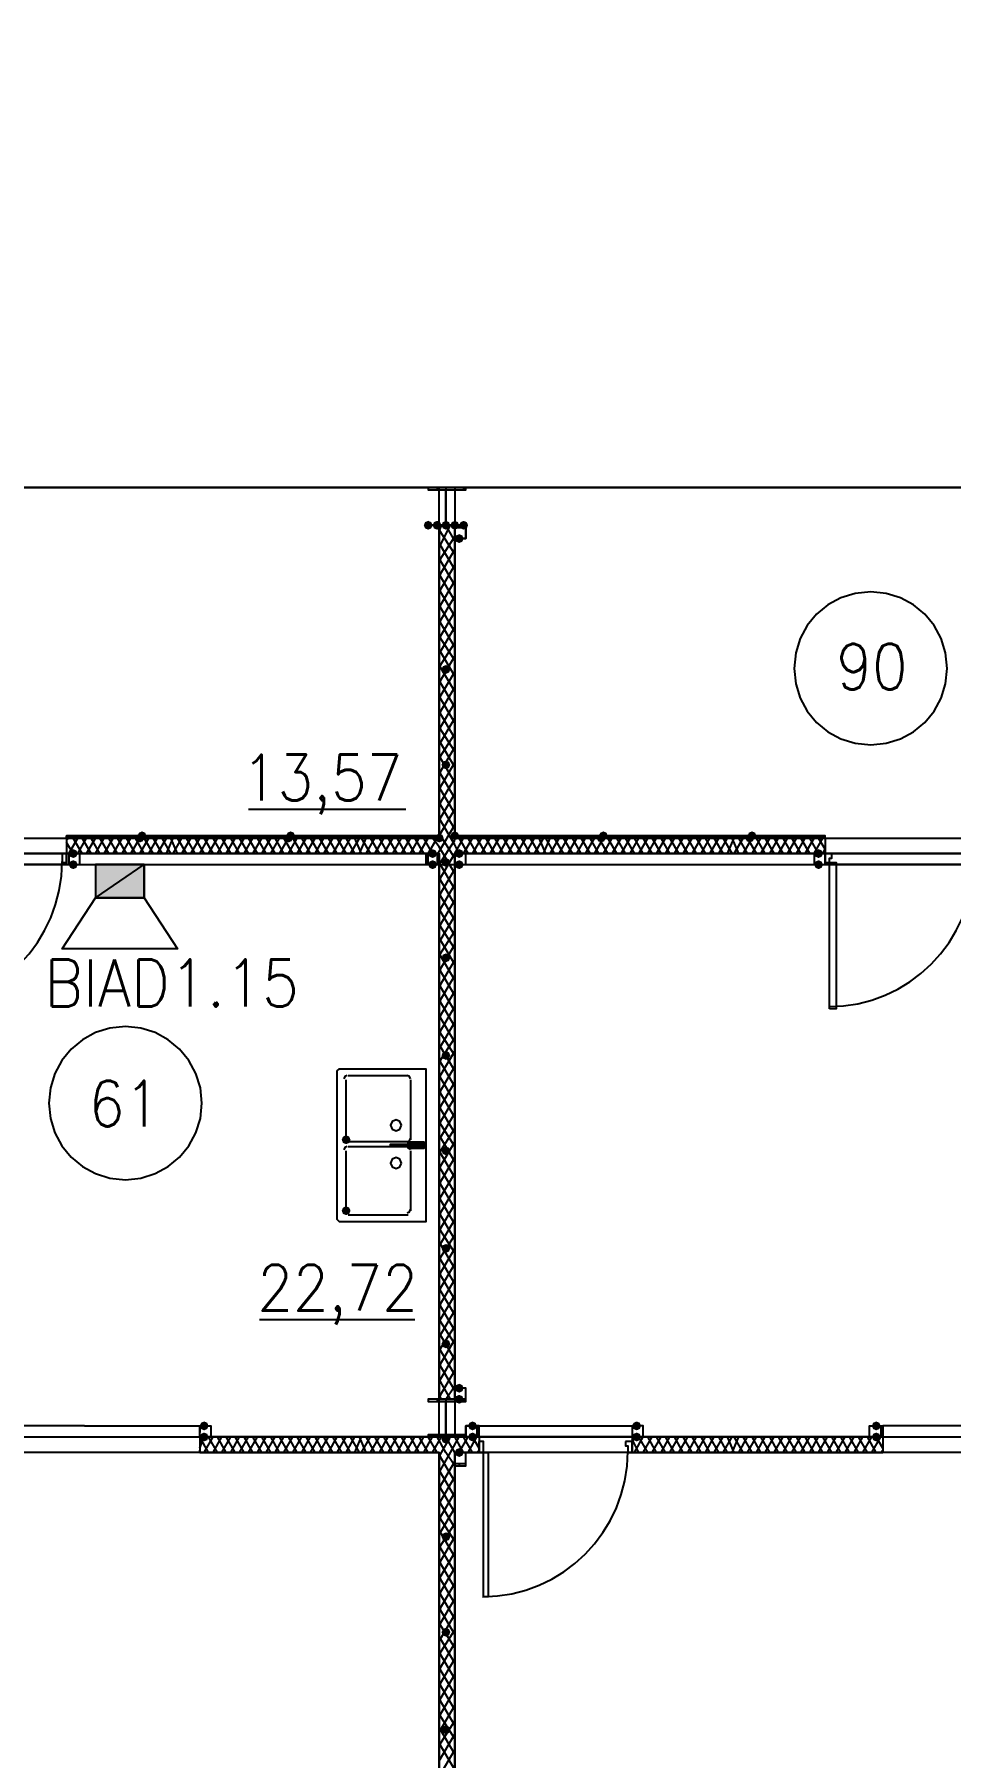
# Model space of a CAD drawing. Header units: millimetres. Extents: x 0 to 420, y 0 to 297.
# Drawn here: x 335 to 352.49, y 132.78 to 165.66 of the extents above; entities that cross this region are included whole.
import ezdxf

# ---------------------------------------------------------------- set-up
doc = ezdxf.new("R2010")
doc.units = ezdxf.units.MM
doc.layers.get('0').update_dxf_attribs({"linetype": 'CONTINUOUS'})
doc.styles.get("Standard").update_dxf_attribs({"font": 'STANDARD'})

msp = doc.modelspace()

# ---------------------------------------------------------------- hatches: boundary and pattern name
at = {"true_color": 0x000007}
for points in [[(342.603667, 156.294667), (342.578796, 156.234871), (342.519, 156.21), (342.459204, 156.234871), (342.434333, 156.294667), (342.459204, 156.354462), (342.519, 156.379333), (342.578796, 156.354463)], [(342.773, 156.294667), (342.748129, 156.234871), (342.688333, 156.21), (342.628537, 156.234871), (342.603667, 156.294667), (342.628537, 156.354462), (342.688333, 156.379333), (342.748129, 156.354463)], [(342.942333, 156.294667), (342.917462, 156.234871), (342.857667, 156.21), (342.797871, 156.234871), (342.773, 156.294667), (342.797871, 156.354462), (342.857667, 156.379333), (342.917462, 156.354463)], [(343.111667, 156.294667), (343.086796, 156.234871), (343.027, 156.21), (342.967204, 156.234871), (342.942333, 156.294667), (342.967204, 156.354462), (343.027, 156.379333), (343.086796, 156.354463)], [(343.281, 156.294667), (343.256129, 156.234871), (343.196333, 156.21), (343.136537, 156.234871), (343.111667, 156.294667), (343.136537, 156.354462), (343.196333, 156.379333), (343.256129, 156.354463)], [(343.196333, 156.040667), (343.171462, 155.980871), (343.111667, 155.956), (343.051871, 155.980871), (343.027, 156.040667), (343.051871, 156.100462), (343.111667, 156.125333), (343.171462, 156.100463)], [(342.942333, 153.543), (342.917462, 153.483204), (342.857667, 153.458333), (342.797871, 153.483204), (342.773, 153.543), (342.797871, 153.602796), (342.857667, 153.627667), (342.917462, 153.602796)], [(342.942333, 151.722667), (342.917462, 151.662871), (342.857667, 151.638), (342.797871, 151.662871), (342.773, 151.722667), (342.797871, 151.782462), (342.857667, 151.807333), (342.917462, 151.782463)], [(335.830333, 150.029333), (335.805462, 149.969538), (335.745667, 149.944667), (335.685871, 149.969538), (335.661, 150.029333), (335.685871, 150.089129), (335.745667, 150.114), (335.805462, 150.089129)], [(342.688333, 150.029333), (342.663462, 149.969538), (342.603667, 149.944667), (342.543871, 149.969538), (342.519, 150.029333), (342.543871, 150.089129), (342.603667, 150.114), (342.663462, 150.089129)], [(342.942333, 149.86), (342.917462, 149.800204), (342.857667, 149.775333), (342.797871, 149.800204), (342.773, 149.86), (342.797871, 149.919796), (342.857667, 149.944667), (342.917462, 149.919796)], [(343.196333, 150.029333), (343.171462, 149.969538), (343.111667, 149.944667), (343.051871, 149.969538), (343.027, 150.029333), (343.051871, 150.089129), (343.111667, 150.114), (343.171462, 150.089129)], [(350.054333, 150.029333), (350.029462, 149.969538), (349.969667, 149.944667), (349.909871, 149.969538), (349.885, 150.029333), (349.909871, 150.089129), (349.969667, 150.114), (350.029462, 150.089129)], [(335.830333, 149.817667), (335.805462, 149.757871), (335.745667, 149.733), (335.685871, 149.757871), (335.661, 149.817667), (335.685871, 149.877462), (335.745667, 149.902333), (335.805462, 149.877463)], [(342.688333, 149.817667), (342.663462, 149.757871), (342.603667, 149.733), (342.543871, 149.757871), (342.519, 149.817667), (342.543871, 149.877462), (342.603667, 149.902333), (342.663462, 149.877463)], [(343.196333, 149.817667), (343.171462, 149.757871), (343.111667, 149.733), (343.051871, 149.757871), (343.027, 149.817667), (343.051871, 149.877462), (343.111667, 149.902333), (343.171462, 149.877463)], [(350.054333, 149.817667), (350.029462, 149.757871), (349.969667, 149.733), (349.909871, 149.757871), (349.885, 149.817667), (349.909871, 149.877462), (349.969667, 149.902333), (350.029462, 149.877463)], [(342.942333, 148.039667), (342.917462, 147.979871), (342.857667, 147.955), (342.797871, 147.979871), (342.773, 148.039667), (342.797871, 148.099462), (342.857667, 148.124333), (342.917462, 148.099463)], [(342.942333, 146.177), (342.917462, 146.117204), (342.857667, 146.092333), (342.797871, 146.117204), (342.773, 146.177), (342.797871, 146.236796), (342.857667, 146.261667), (342.917462, 146.236796)], [(341.037333, 144.568333), (341.012462, 144.508537), (340.952667, 144.483667), (340.892871, 144.508537), (340.868, 144.568333), (340.892871, 144.628129), (340.952667, 144.653), (341.012462, 144.628129)], [(342.942333, 144.356667), (342.917462, 144.296871), (342.857667, 144.272), (342.797871, 144.296871), (342.773, 144.356667), (342.797871, 144.416462), (342.857667, 144.441333), (342.917462, 144.416463)], [(341.037333, 143.213667), (341.012462, 143.153871), (340.952667, 143.129), (340.892871, 143.153871), (340.868, 143.213667), (340.892871, 143.273462), (340.952667, 143.298333), (341.012462, 143.273463)], [(342.942333, 142.494), (342.917462, 142.434204), (342.857667, 142.409333), (342.797871, 142.434204), (342.773, 142.494), (342.797871, 142.553796), (342.857667, 142.578667), (342.917462, 142.553796)], [(342.942333, 140.673667), (342.917462, 140.613871), (342.857667, 140.589), (342.797871, 140.613871), (342.773, 140.673667), (342.797871, 140.733462), (342.857667, 140.758333), (342.917462, 140.733463)], [(343.196333, 139.827), (343.171462, 139.767204), (343.111667, 139.742333), (343.051871, 139.767204), (343.027, 139.827), (343.051871, 139.886796), (343.111667, 139.911667), (343.171462, 139.886796)], [(343.196333, 139.615333), (343.171462, 139.555537), (343.111667, 139.530667), (343.051871, 139.555537), (343.027, 139.615333), (343.051871, 139.675129), (343.111667, 139.7), (343.171462, 139.675129)], [(338.328, 139.107333), (338.303129, 139.047537), (338.243333, 139.022667), (338.183538, 139.047537), (338.158667, 139.107333), (338.183537, 139.167129), (338.243333, 139.192), (338.303129, 139.167129)], [(343.450333, 139.107333), (343.425462, 139.047537), (343.365667, 139.022667), (343.305871, 139.047537), (343.281, 139.107333), (343.305871, 139.167129), (343.365667, 139.192), (343.425462, 139.167129)], [(346.583, 139.107333), (346.558129, 139.047537), (346.498333, 139.022667), (346.438538, 139.047537), (346.413667, 139.107333), (346.438537, 139.167129), (346.498333, 139.192), (346.558129, 139.167129)], [(351.155, 139.107333), (351.130129, 139.047537), (351.070333, 139.022667), (351.010538, 139.047537), (350.985667, 139.107333), (351.010537, 139.167129), (351.070333, 139.192), (351.130129, 139.167129)], [(338.328, 138.895667), (338.303129, 138.835871), (338.243333, 138.811), (338.183538, 138.835871), (338.158667, 138.895667), (338.183537, 138.955462), (338.243333, 138.980333), (338.303129, 138.955463)], [(342.942333, 138.853333), (342.917462, 138.793537), (342.857667, 138.768667), (342.797871, 138.793537), (342.773, 138.853333), (342.797871, 138.913129), (342.857667, 138.938), (342.917462, 138.913129)], [(343.450333, 138.895667), (343.425462, 138.835871), (343.365667, 138.811), (343.305871, 138.835871), (343.281, 138.895667), (343.305871, 138.955462), (343.365667, 138.980333), (343.425462, 138.955463)], [(346.583, 138.895667), (346.558129, 138.835871), (346.498333, 138.811), (346.438538, 138.835871), (346.413667, 138.895667), (346.438537, 138.955462), (346.498333, 138.980333), (346.558129, 138.955463)], [(351.155, 138.895667), (351.130129, 138.835871), (351.070333, 138.811), (351.010538, 138.835871), (350.985667, 138.895667), (351.010537, 138.955462), (351.070333, 138.980333), (351.130129, 138.955463)], [(343.196333, 138.599333), (343.171462, 138.539537), (343.111667, 138.514667), (343.051871, 138.539537), (343.027, 138.599333), (343.051871, 138.659129), (343.111667, 138.684), (343.171462, 138.659129)], [(342.942333, 136.990667), (342.917462, 136.930871), (342.857667, 136.906), (342.797871, 136.930871), (342.773, 136.990667), (342.797871, 137.050462), (342.857667, 137.075333), (342.917462, 137.050463)], [(342.942333, 135.170333), (342.917462, 135.110537), (342.857667, 135.085667), (342.797871, 135.110537), (342.773, 135.170333), (342.797871, 135.230129), (342.857667, 135.255), (342.917462, 135.230129)], [(342.942333, 133.307667), (342.917462, 133.247871), (342.857667, 133.223), (342.797871, 133.247871), (342.773, 133.307667), (342.797871, 133.367462), (342.857667, 133.392333), (342.917462, 133.367463)]]:
    msp.add_hatch(color=0, dxfattribs=at).paths.add_polyline_path(points, flags=0)
h = msp.add_hatch(color=0, dxfattribs=at)
h.paths.add_polyline_path([(342.730667, 150.368), (335.618667, 150.368), (342.730667, 150.325667)], flags=0)
h.paths.add_polyline_path([(335.618667, 150.368), (342.730667, 150.325667), (335.618667, 150.325667)], flags=0)
at = {"true_color": 0x0000fe}
for points in [[(337.100333, 150.325667), (337.075462, 150.265871), (337.015667, 150.241), (336.955871, 150.265871), (336.931, 150.325667), (336.955871, 150.385462), (337.015667, 150.410333), (337.075462, 150.385463)], [(337.142667, 150.368), (337.117796, 150.308204), (337.058, 150.283333), (336.998204, 150.308204), (336.973333, 150.368), (336.998204, 150.427796), (337.058, 150.452667), (337.117796, 150.427796)], [(339.936667, 150.325667), (339.911796, 150.265871), (339.852, 150.241), (339.792204, 150.265871), (339.767333, 150.325667), (339.792204, 150.385462), (339.852, 150.410333), (339.911796, 150.385463)], [(339.979, 150.368), (339.954129, 150.308204), (339.894333, 150.283333), (339.834538, 150.308204), (339.809667, 150.368), (339.834537, 150.427796), (339.894333, 150.452667), (339.954129, 150.427796)], [(342.815333, 150.325667), (342.790462, 150.265871), (342.730667, 150.241), (342.670871, 150.265871), (342.646, 150.325667), (342.670871, 150.385462), (342.730667, 150.410333), (342.790462, 150.385463)], [(342.815333, 150.325667), (342.790462, 150.265871), (342.730667, 150.241), (342.670871, 150.265871), (342.646, 150.325667), (342.670871, 150.385462), (342.730667, 150.410333), (342.790462, 150.385463)], [(343.111667, 150.368), (343.086796, 150.308204), (343.027, 150.283333), (342.967204, 150.308204), (342.942333, 150.368), (342.967204, 150.427796), (343.027, 150.452667), (343.086796, 150.427796)], [(343.111667, 150.368), (343.086796, 150.308204), (343.027, 150.283333), (342.967204, 150.308204), (342.942333, 150.368), (342.967204, 150.427796), (343.027, 150.452667), (343.086796, 150.427796)], [(345.905667, 150.325667), (345.880796, 150.265871), (345.821, 150.241), (345.761204, 150.265871), (345.736333, 150.325667), (345.761204, 150.385462), (345.821, 150.410333), (345.880796, 150.385463)], [(345.948, 150.368), (345.923129, 150.308204), (345.863333, 150.283333), (345.803537, 150.308204), (345.778667, 150.368), (345.803537, 150.427796), (345.863333, 150.452667), (345.923129, 150.427796)], [(348.742, 150.325667), (348.717129, 150.265871), (348.657333, 150.241), (348.597538, 150.265871), (348.572667, 150.325667), (348.597537, 150.385462), (348.657333, 150.410333), (348.717129, 150.385463)], [(348.784333, 150.368), (348.759462, 150.308204), (348.699667, 150.283333), (348.639871, 150.308204), (348.615, 150.368), (348.639871, 150.427796), (348.699667, 150.452667), (348.759462, 150.427796)]]:
    msp.add_hatch(color=0, dxfattribs=at).paths.add_polyline_path(points, flags=0)
at = {"true_color": 0x000007}
h = msp.add_hatch(color=0, dxfattribs=at)
h.paths.add_polyline_path([(350.096667, 150.368), (343.027, 150.368), (350.096667, 150.325667)], flags=0)
h.paths.add_polyline_path([(343.027, 150.368), (350.096667, 150.325667), (343.027, 150.325667)], flags=0)
at = {"true_color": 0x000052}
h = msp.add_hatch(color=0, dxfattribs=at)
h.paths.add_polyline_path([(337.100334, 149.182666), (336.169, 149.182666), (337.100334, 149.817666)], flags=0)
h.paths.add_polyline_path([(336.169, 149.182666), (337.100334, 149.817666), (336.169, 149.817666)], flags=0)

# ---------------------------------------------------------------- linework, layer by layer
at = {"color": 0, "true_color": 0x000005}
msp.add_lwpolyline([(227.711001, 149.817666), (250.909667, 149.817666), (250.909667, 138.175999), (252.899334, 138.175999), (252.899334, 138.133666), (252.899334, 138.175999), (256.159001, 138.175999), (256.159001, 149.817666), (373.168334, 149.817666), (373.168334, 175.048333), (260.773334, 175.048333), (255.100667, 175.048333), (255.100667, 153.966333), (254.889001, 153.966333), (254.592667, 153.966333), (254.592667, 186.393666), (253.830667, 186.393666), (238.633001, 186.393666), (238.633001, 175.048333), (226.737334, 175.048333), (122.343335, 175.048333)], dxfattribs=at)
at = {"color": 0, "true_color": 0x000008}
msp.add_lwpolyline([(255.524, 157.014333), (376.978333, 157.014333), (376.978333, 167.851667), (255.524, 167.851667)], close=True, dxfattribs=at)
at = {"color": 0, "true_color": 0x0000ab}
for points in [[(325.628, 157.014333), (325.628, 150.325667), (342.730667, 150.325667), (342.730667, 157.014333)], [(360.129667, 150.325667), (360.129667, 157.014333), (343.027, 157.014333), (343.027, 150.325667)]]:
    msp.add_lwpolyline(points, close=True, dxfattribs=at)
at = {"color": 0, "true_color": 0x000007}
for points in [[(342.519, 157.014333), (342.519, 156.972)], [(342.688333, 157.014333), (342.688333, 156.972)], [(342.857667, 157.014333), (342.857667, 156.294667)], [(343.027, 157.014333), (343.027, 156.972)], [(343.196333, 157.014333), (343.196333, 156.972)], [(342.730667, 156.167667), (342.773, 156.294667)], [(342.730667, 155.871333), (342.942333, 156.294667)], [(342.730667, 156.294667), (342.730667, 150.325667)], [(343.027, 150.325667), (343.027, 156.294667), (342.730667, 156.294667)], [(343.027, 155.744333), (342.730667, 156.21)], [(343.027, 155.998333), (342.857667, 156.294667)], [(343.111667, 156.294667), (343.111667, 156.252333)], [(342.730667, 155.617333), (343.027, 156.083)], [(343.027, 155.448), (342.730667, 155.956)], [(342.730667, 155.321), (343.027, 155.829)], [(343.027, 155.151667), (342.730667, 155.659667)], [(342.730667, 155.024667), (343.027, 155.532667)], [(343.027, 154.855333), (342.730667, 155.363333)], [(342.730667, 154.728333), (343.027, 155.236333)], [(343.027, 154.559), (342.730667, 155.067)], [(342.730667, 154.432), (343.027, 154.94)], [(352.425, 153.564167), (352.395328, 153.85851), (352.310228, 154.132662), (352.175572, 154.380749), (351.997232, 154.596899), (351.781083, 154.775238), (351.532996, 154.909894), (351.258844, 154.994995), (350.9645, 155.024667), (350.670156, 154.994995), (350.396004, 154.909894), (350.147917, 154.775238), (349.931768, 154.596899), (349.753428, 154.380749), (349.618772, 154.132662), (349.533672, 153.85851), (349.504, 153.564167)], [(343.027, 154.262667), (342.730667, 154.770667)], [(342.730667, 154.135667), (343.027, 154.643667)], [(343.027, 153.966333), (342.730667, 154.474333)], [(342.730667, 153.839333), (343.027, 154.347333)], [(343.027, 153.712333), (342.730667, 154.178)], [(342.730667, 153.585333), (343.027, 154.051)], [(343.027, 153.416), (342.730667, 153.924)], [(342.730667, 153.289), (343.027, 153.797)], [(343.027, 153.119667), (342.730667, 153.627667)], [(349.504, 153.564167), (349.533672, 153.269823), (349.618772, 152.995671), (349.753428, 152.747584), (349.931768, 152.531434), (350.147917, 152.353095), (350.396004, 152.218439), (350.670156, 152.133339), (350.9645, 152.103667), (351.258844, 152.133339), (351.532996, 152.218439), (351.781083, 152.353095), (351.997232, 152.531434), (352.175572, 152.747584), (352.310228, 152.995671), (352.395328, 153.269823), (352.425, 153.564167)], [(342.730667, 152.992667), (343.027, 153.500667)], [(343.027, 152.823333), (342.730667, 153.331333)], [(342.730667, 152.696333), (343.027, 153.204333)], [(343.027, 152.527), (342.730667, 153.035)], [(342.730667, 152.4), (343.027, 152.908)], [(343.027, 152.230667), (342.730667, 152.738667)], [(342.730667, 152.103667), (343.027, 152.611667)], [(343.027, 151.976667), (342.730667, 152.442333)], [(342.730667, 151.849667), (343.027, 152.315333)], [(343.027, 151.680333), (342.730667, 152.188333)], [(342.730667, 151.553333), (343.027, 152.061333)], [(343.027, 151.384), (342.730667, 151.892)], [(342.730667, 151.257), (343.027, 151.765)], [(343.027, 151.087667), (342.730667, 151.595667)], [(342.730667, 150.960667), (343.027, 151.468667)], [(343.027, 150.791333), (342.730667, 151.299333)], [(342.730667, 150.664333), (343.027, 151.172333)], [(343.027, 150.495), (342.730667, 151.003)], [(339.09, 150.876), (342.095667, 150.876)], [(342.730667, 150.368), (343.027, 150.876)], [(343.027, 150.198667), (342.730667, 150.706667)], [(342.730667, 150.325667), (335.618667, 150.325667), (342.730667, 150.368), (335.618667, 150.368)], [(335.618667, 150.283333), (335.661, 150.325667)], [(335.618667, 150.325667), (335.618667, 150.029333)], [(335.618667, 150.325667), (335.618667, 150.029333)], [(342.730667, 150.325667), (335.618667, 150.325667)], [(335.661, 150.029333), (335.830333, 150.325667)], [(335.915, 150.029333), (335.745667, 150.325667)], [(335.830333, 150.029333), (335.999667, 150.325667)], [(336.084333, 150.029333), (335.915, 150.325667)], [(335.999667, 150.029333), (336.169, 150.325667)], [(336.253667, 150.029333), (336.084333, 150.325667)], [(336.169, 150.029333), (336.338333, 150.325667)], [(336.423, 150.029333), (336.253667, 150.325667)], [(336.338333, 150.029333), (336.507667, 150.325667)], [(336.592333, 150.029333), (336.423, 150.325667)], [(336.507667, 150.029333), (336.677, 150.325667)], [(336.761667, 150.029333), (336.592333, 150.325667)], [(336.677, 150.029333), (336.846333, 150.325667)], [(336.931, 150.029333), (336.761667, 150.325667)], [(336.846333, 150.029333), (337.015667, 150.325667)], [(337.100333, 150.029333), (336.931, 150.325667)], [(337.015667, 150.029333), (337.185, 150.325667)], [(337.269667, 150.029333), (337.100333, 150.325667)], [(337.185, 150.029333), (337.354333, 150.325667)], [(337.439, 150.029333), (337.269667, 150.325667)], [(337.354333, 150.029333), (337.523667, 150.325667)], [(337.608333, 150.029333), (337.439, 150.325667)], [(337.523667, 150.029333), (337.650667, 150.325667)], [(337.735333, 150.029333), (337.608333, 150.325667)], [(337.650667, 150.029333), (337.82, 150.325667)], [(337.904667, 150.029333), (337.735333, 150.325667)], [(337.82, 150.029333), (337.989333, 150.325667)], [(338.074, 150.029333), (337.904667, 150.325667)], [(337.989333, 150.029333), (338.158667, 150.325667)], [(338.243333, 150.029333), (338.074, 150.325667)], [(338.158667, 150.029333), (338.328, 150.325667)], [(338.412667, 150.029333), (338.243333, 150.325667)], [(338.328, 150.029333), (338.497333, 150.325667)], [(338.582, 150.029333), (338.412667, 150.325667)], [(338.497333, 150.029333), (338.666667, 150.325667)], [(338.751333, 150.029333), (338.582, 150.325667)], [(338.666667, 150.029333), (338.836, 150.325667)], [(338.920667, 150.029333), (338.751333, 150.325667)], [(338.836, 150.029333), (339.005333, 150.325667)], [(339.09, 150.029333), (338.920667, 150.325667)], [(339.005333, 150.029333), (339.174667, 150.325667)], [(339.259333, 150.029333), (339.09, 150.325667)], [(339.174667, 150.029333), (339.344, 150.325667)], [(339.428667, 150.029333), (339.259333, 150.325667)], [(339.344, 150.029333), (339.513333, 150.325667)], [(339.598, 150.029333), (339.428667, 150.325667)], [(339.513333, 150.029333), (339.682667, 150.325667)], [(339.767333, 150.029333), (339.598, 150.325667)], [(339.682667, 150.029333), (339.852, 150.325667)], [(339.936667, 150.029333), (339.767333, 150.325667)], [(339.852, 150.029333), (340.021333, 150.325667)], [(340.106, 150.029333), (339.936667, 150.325667)], [(340.021333, 150.029333), (340.190667, 150.325667)], [(340.275333, 150.029333), (340.106, 150.325667)], [(340.190667, 150.029333), (340.36, 150.325667)], [(340.444667, 150.029333), (340.275333, 150.325667)], [(340.36, 150.029333), (340.529333, 150.325667)], [(340.614, 150.029333), (340.444667, 150.325667)], [(340.529333, 150.029333), (340.698667, 150.325667)], [(340.783333, 150.029333), (340.614, 150.325667)], [(340.698667, 150.029333), (340.868, 150.325667)], [(340.952667, 150.029333), (340.783333, 150.325667)], [(340.868, 150.029333), (341.037333, 150.325667)], [(341.122, 150.029333), (340.952667, 150.325667)], [(341.037333, 150.029333), (341.206667, 150.325667)], [(341.249, 150.029333), (341.122, 150.325667)], [(341.206667, 150.029333), (341.333667, 150.325667)], [(341.418333, 150.029333), (341.249, 150.325667)], [(341.333667, 150.029333), (341.503, 150.325667)], [(341.587667, 150.029333), (341.418333, 150.325667)], [(341.503, 150.029333), (341.672333, 150.325667)], [(341.757, 150.029333), (341.587667, 150.325667)], [(341.672333, 150.029333), (341.841667, 150.325667)], [(341.926333, 150.029333), (341.757, 150.325667)], [(341.841667, 150.029333), (342.011, 150.325667)], [(342.095667, 150.029333), (341.926333, 150.325667)], [(342.011, 150.029333), (342.180333, 150.325667)], [(342.265, 150.029333), (342.095667, 150.325667)], [(342.180333, 150.029333), (342.349667, 150.325667)], [(342.434333, 150.029333), (342.265, 150.325667)], [(342.349667, 150.029333), (342.519, 150.325667)], [(342.603667, 150.029333), (342.434333, 150.325667)], [(342.519, 150.029333), (342.688333, 150.325667)], [(342.730667, 150.156333), (342.603667, 150.325667)], [(342.730667, 150.071667), (343.027, 150.579667)], [(343.027, 149.944667), (342.730667, 150.410333)], [(342.730667, 149.817667), (343.027, 150.283333)], [(350.096667, 150.368), (343.027, 150.368), (350.096667, 150.368), (343.027, 150.325667)], [(343.027, 150.283333), (343.027, 150.325667)], [(343.027, 150.029333), (343.196333, 150.325667)], [(350.096667, 150.325667), (343.027, 150.325667)], [(343.281, 150.029333), (343.111667, 150.325667)], [(343.196333, 150.029333), (343.365667, 150.325667)], [(343.450333, 150.029333), (343.281, 150.325667)], [(343.365667, 150.029333), (343.535, 150.325667)], [(343.619667, 150.029333), (343.450333, 150.325667)], [(343.535, 150.029333), (343.704333, 150.325667)], [(343.789, 150.029333), (343.619667, 150.325667)], [(343.704333, 150.029333), (343.873667, 150.325667)], [(343.958333, 150.029333), (343.789, 150.325667)], [(343.873667, 150.029333), (344.043, 150.325667)], [(344.127667, 150.029333), (343.958333, 150.325667)], [(344.043, 150.029333), (344.212333, 150.325667)], [(344.297, 150.029333), (344.127667, 150.325667)], [(344.212333, 150.029333), (344.381667, 150.325667)], [(344.466333, 150.029333), (344.297, 150.325667)], [(344.381667, 150.029333), (344.551, 150.325667)], [(344.635667, 150.029333), (344.466333, 150.325667)], [(344.551, 150.029333), (344.720333, 150.325667)], [(344.762667, 150.029333), (344.635667, 150.325667)], [(344.720333, 150.029333), (344.847333, 150.325667)], [(344.932, 150.029333), (344.762667, 150.325667)], [(344.847333, 150.029333), (345.016667, 150.325667)], [(345.101333, 150.029333), (344.932, 150.325667)], [(345.016667, 150.029333), (345.186, 150.325667)], [(345.270667, 150.029333), (345.101333, 150.325667)], [(345.186, 150.029333), (345.355333, 150.325667)], [(345.44, 150.029333), (345.270667, 150.325667)], [(345.355333, 150.029333), (345.524667, 150.325667)], [(345.609333, 150.029333), (345.44, 150.325667)], [(345.524667, 150.029333), (345.694, 150.325667)], [(345.778667, 150.029333), (345.609333, 150.325667)], [(345.694, 150.029333), (345.863333, 150.325667)], [(345.948, 150.029333), (345.778667, 150.325667)], [(345.863333, 150.029333), (346.032667, 150.325667)], [(346.117333, 150.029333), (345.948, 150.325667)], [(346.032667, 150.029333), (346.202, 150.325667)], [(346.286667, 150.029333), (346.117333, 150.325667)], [(346.202, 150.029333), (346.371333, 150.325667)], [(346.456, 150.029333), (346.286667, 150.325667)], [(346.371333, 150.029333), (346.540667, 150.325667)], [(346.625333, 150.029333), (346.456, 150.325667)], [(346.540667, 150.029333), (346.71, 150.325667)], [(346.794667, 150.029333), (346.625333, 150.325667)], [(346.71, 150.029333), (346.879333, 150.325667)], [(346.964, 150.029333), (346.794667, 150.325667)], [(346.879333, 150.029333), (347.048667, 150.325667)], [(347.133333, 150.029333), (346.964, 150.325667)], [(347.048667, 150.029333), (347.218, 150.325667)], [(347.302667, 150.029333), (347.133333, 150.325667)], [(347.218, 150.029333), (347.387333, 150.325667)], [(347.472, 150.029333), (347.302667, 150.325667)], [(347.387333, 150.029333), (347.556667, 150.325667)], [(347.641333, 150.029333), (347.472, 150.325667)], [(347.556667, 150.029333), (347.726, 150.325667)], [(347.810667, 150.029333), (347.641333, 150.325667)], [(347.726, 150.029333), (347.895333, 150.325667)], [(347.98, 150.029333), (347.810667, 150.325667)], [(347.895333, 150.029333), (348.064667, 150.325667)], [(348.149333, 150.029333), (347.98, 150.325667)], [(348.064667, 150.029333), (348.234, 150.325667)], [(348.318667, 150.029333), (348.149333, 150.325667)], [(348.234, 150.029333), (348.361, 150.325667)], [(348.445667, 150.029333), (348.318667, 150.325667)], [(348.361, 150.029333), (348.530333, 150.325667)], [(348.615, 150.029333), (348.445667, 150.325667)], [(348.530333, 150.029333), (348.699667, 150.325667)], [(348.784333, 150.029333), (348.615, 150.325667)], [(348.699667, 150.029333), (348.869, 150.325667)], [(348.953667, 150.029333), (348.784333, 150.325667)], [(348.869, 150.029333), (349.038333, 150.325667)], [(349.123, 150.029333), (348.953667, 150.325667)], [(349.038333, 150.029333), (349.207667, 150.325667)], [(349.292333, 150.029333), (349.123, 150.325667)], [(349.207667, 150.029333), (349.377, 150.325667)], [(349.461667, 150.029333), (349.292333, 150.325667)], [(349.377, 150.029333), (349.546333, 150.325667)], [(349.631, 150.029333), (349.461667, 150.325667)], [(349.546333, 150.029333), (349.715667, 150.325667)], [(349.800333, 150.029333), (349.631, 150.325667)], [(349.715667, 150.029333), (349.885, 150.325667)], [(349.969667, 150.029333), (349.800333, 150.325667)], [(349.885, 150.029333), (350.054333, 150.325667)], [(350.096667, 150.114), (349.969667, 150.325667)], [(350.096667, 150.325667), (350.096667, 150.029333)], [(350.096667, 150.325667), (350.096667, 150.029333)], [(334.179333, 150.029333), (335.618667, 150.029333), (335.618667, 149.944667)], [(335.618667, 149.944667), (335.618667, 149.817667), (334.179333, 149.817667)], [(335.745667, 150.029333), (335.618667, 150.241)], [(335.618667, 150.029333), (342.730667, 150.029333)], [(342.688333, 150.029333), (342.730667, 150.071667)], [(343.027, 149.648333), (342.730667, 150.156333)], [(342.730667, 149.521333), (343.027, 150.029333)], [(342.730667, 150.029333), (342.730667, 139.615333), (343.027, 139.615333), (343.027, 150.029333)], [(343.111667, 150.029333), (343.027, 150.198667)], [(343.027, 150.029333), (350.096667, 150.029333)], [(350.054333, 150.029333), (350.096667, 150.114)], [(350.096667, 149.944667), (350.096667, 150.029333), (351.578333, 150.029333)], [(351.578333, 149.817667), (350.096667, 149.817667), (350.096667, 149.944667)], [(351.578333, 150.029333), (353.017667, 150.029333), (353.017667, 149.944667)], [(353.017667, 149.944667), (353.017667, 149.817667), (351.578333, 149.817667)], [(332.761167, 147.108333), (333.044675, 147.122649), (333.319994, 147.164667), (333.585728, 147.232993), (333.840485, 147.326234), (334.08287, 147.442996), (334.311491, 147.581886), (334.524952, 147.741509), (334.721861, 147.920472), (334.900824, 148.117381), (335.060448, 148.330843), (335.199337, 148.559463), (335.316099, 148.801849), (335.40934, 149.056605), (335.477666, 149.32234), (335.519684, 149.597658), (335.534, 149.881167)], [(343.027, 149.352), (342.730667, 149.86)], [(342.730667, 149.225), (343.027, 149.733)], [(350.160167, 147.108333), (350.443675, 147.122649), (350.718994, 147.164667), (350.984728, 147.232993), (351.239485, 147.326234), (351.48187, 147.442996), (351.710491, 147.581886), (351.923952, 147.741509), (352.120861, 147.920472), (352.299824, 148.117381), (352.459448, 148.330843), (352.598337, 148.559463), (352.715099, 148.801849), (352.80834, 149.056605), (352.876666, 149.32234), (352.918684, 149.597658), (352.933, 149.881167)], [(343.027, 149.055667), (342.730667, 149.563667)], [(342.730667, 148.928667), (343.027, 149.436667)], [(343.027, 148.759333), (342.730667, 149.267333)], [(342.730667, 148.632333), (343.027, 149.140333)], [(343.027, 148.463), (342.730667, 148.971)], [(342.730667, 148.336), (343.027, 148.844)], [(343.027, 148.209), (342.730667, 148.674667)], [(342.730667, 148.082), (343.027, 148.547667)], [(343.027, 147.912667), (342.730667, 148.420667)], [(342.730667, 147.785667), (343.027, 148.293667)], [(343.027, 147.616333), (342.730667, 148.124333)], [(342.730667, 147.489333), (343.027, 147.997333)], [(343.027, 147.32), (342.730667, 147.828)], [(342.730667, 147.193), (343.027, 147.701)], [(343.027, 147.023667), (342.730667, 147.531667)], [(342.730667, 146.896667), (343.027, 147.404667)], [(343.027, 146.727333), (342.730667, 147.235333)], [(342.730667, 146.600333), (343.027, 147.108333)], [(338.201, 145.266833), (338.171328, 145.561177), (338.086228, 145.835329), (337.951572, 146.083416), (337.773232, 146.299566), (337.557083, 146.477905), (337.308996, 146.612561), (337.034844, 146.697661), (336.7405, 146.727333), (336.446156, 146.697661), (336.172004, 146.612561), (335.923917, 146.477905), (335.707768, 146.299566), (335.529428, 146.083416), (335.394772, 145.835329), (335.309672, 145.561177), (335.28, 145.266833)], [(343.027, 146.431), (342.730667, 146.939)], [(342.730667, 146.304), (343.027, 146.812)], [(343.027, 146.177), (342.730667, 146.642667)], [(342.730667, 146.05), (343.027, 146.515667)], [(343.027, 145.880667), (342.730667, 146.388667)], [(342.730667, 145.753667), (343.027, 146.261667)], [(343.027, 145.584333), (342.730667, 146.092333)], [(340.973833, 145.796), (340.928939, 145.777394), (340.910333, 145.7325)], [(340.952667, 144.568333), (340.952667, 145.711333)], [(340.995, 145.796), (342.138, 145.796)], [(342.180333, 145.7325), (342.161728, 145.777394), (342.116833, 145.796)], [(342.180333, 145.711333), (342.180333, 144.568333)], [(342.730667, 145.457333), (343.027, 145.965333)], [(343.027, 145.288), (342.730667, 145.796)], [(342.730667, 145.161), (343.027, 145.669)], [(343.027, 144.991667), (342.730667, 145.499667)], [(342.730667, 144.864667), (343.027, 145.372667)], [(335.28, 145.266833), (335.309672, 144.97249), (335.394772, 144.698338), (335.529428, 144.450251), (335.707768, 144.234101), (335.923917, 144.055762), (336.172004, 143.921106), (336.446156, 143.836005), (336.7405, 143.806333), (337.034844, 143.836005), (337.308996, 143.921106), (337.557083, 144.055762), (337.773232, 144.234101), (337.951572, 144.450251), (338.086228, 144.698338), (338.171328, 144.97249), (338.201, 145.266833)], [(343.027, 144.695333), (342.730667, 145.203333)], [(342.730667, 144.568333), (343.027, 145.076333)], [(343.027, 144.441333), (342.730667, 144.907)], [(342.730667, 144.314333), (343.027, 144.78)], [(340.910333, 144.5895), (340.928939, 144.544605), (340.973833, 144.526)], [(340.973833, 144.441333), (340.928939, 144.422728), (340.910333, 144.377833)], [(340.952667, 143.213667), (340.952667, 144.356667)], [(342.138, 144.526), (340.995, 144.526)], [(340.995, 144.441333), (342.138, 144.441333)], [(342.116833, 144.526), (342.161728, 144.544605), (342.180333, 144.5895)], [(342.180333, 144.377833), (342.161728, 144.422728), (342.116833, 144.441333)], [(342.180333, 144.356667), (342.180333, 143.213667)], [(343.027, 144.145), (342.730667, 144.653)], [(342.730667, 144.018), (343.027, 144.526)], [(343.027, 143.848667), (342.730667, 144.356667)], [(342.730667, 143.721667), (343.027, 144.229667)], [(343.027, 143.552333), (342.730667, 144.060333)], [(342.730667, 143.425333), (343.027, 143.933333)], [(343.027, 143.256), (342.730667, 143.764)], [(342.730667, 143.129), (343.027, 143.637)], [(343.027, 142.959667), (342.730667, 143.467667)], [(340.910333, 143.234833), (340.928939, 143.189939), (340.973833, 143.171333)], [(342.138, 143.129), (340.995, 143.129)], [(342.116833, 143.171333), (342.161728, 143.189939), (342.180333, 143.234833)], [(342.730667, 142.832667), (343.027, 143.340667)], [(343.027, 142.663333), (342.730667, 143.171333)], [(342.730667, 142.536333), (343.027, 143.044333)], [(343.027, 142.409333), (342.730667, 142.875)], [(342.730667, 142.282333), (343.027, 142.748)], [(343.027, 142.113), (342.730667, 142.621)], [(342.730667, 141.986), (343.027, 142.494)], [(343.027, 141.816667), (342.730667, 142.324667)], [(342.730667, 141.689667), (343.027, 142.197667)], [(343.027, 141.520333), (342.730667, 142.028333)], [(342.730667, 141.393333), (343.027, 141.901333)], [(343.027, 141.224), (342.730667, 141.732)], [(342.730667, 141.097), (343.027, 141.605)], [(343.027, 140.927667), (342.730667, 141.435667)], [(339.301667, 141.139333), (342.265, 141.139333)], [(342.730667, 140.800667), (343.027, 141.308667)], [(343.027, 140.673667), (342.730667, 141.139333)], [(342.730667, 140.546667), (343.027, 141.012333)], [(343.027, 140.377333), (342.730667, 140.885333)], [(342.730667, 140.250333), (343.027, 140.758333)], [(343.027, 140.081), (342.730667, 140.589)], [(342.730667, 139.954), (343.027, 140.462)], [(343.027, 139.784667), (342.730667, 140.292667)], [(342.730667, 139.657667), (343.027, 140.165667)], [(342.942333, 139.615333), (342.730667, 139.996333)], [(342.857667, 139.615333), (343.027, 139.869333)], [(342.519, 139.615333), (342.519, 139.573)], [(342.688333, 139.615333), (342.688333, 139.573)], [(342.773, 139.615333), (342.730667, 139.7)], [(342.857667, 139.615333), (342.857667, 138.895667)], [(343.027, 139.615333), (343.027, 139.573)], [(343.196333, 139.615333), (343.196333, 139.573)], [(335.957333, 139.107333), (333.798333, 139.107333), (333.798333, 138.980333)], [(335.957333, 139.107333), (338.158667, 139.107333), (338.370333, 139.107333), (338.370333, 138.895667), (338.158667, 138.895667), (338.158667, 139.107333), (338.370333, 139.107333), (338.370333, 138.895667), (338.158667, 138.895667), (338.158667, 139.107333), (338.158667, 138.980333)], [(343.492667, 138.980333), (343.492667, 139.107333), (344.932, 139.107333)], [(344.932, 139.107333), (346.413667, 139.107333), (346.413667, 138.980333)], [(353.356333, 139.107333), (351.197333, 139.107333), (351.197333, 138.980333)], [(333.798333, 138.980333), (333.798333, 138.895667), (335.957333, 138.895667)], [(335.957333, 138.895667), (338.158667, 138.895667), (338.158667, 138.980333)], [(338.158667, 138.684), (338.243333, 138.895667)], [(338.328, 138.599333), (338.158667, 138.895667)], [(338.158667, 138.895667), (338.158667, 138.599333)], [(338.158667, 138.895667), (338.158667, 138.599333)], [(343.492667, 138.895667), (338.158667, 138.895667)], [(338.243333, 138.599333), (338.412667, 138.895667)], [(338.497333, 138.599333), (338.328, 138.895667)], [(338.412667, 138.599333), (338.582, 138.895667)], [(338.666667, 138.599333), (338.497333, 138.895667)], [(338.582, 138.599333), (338.751333, 138.895667)], [(338.836, 138.599333), (338.666667, 138.895667)], [(338.751333, 138.599333), (338.920667, 138.895667)], [(339.005333, 138.599333), (338.836, 138.895667)], [(338.920667, 138.599333), (339.09, 138.895667)], [(339.174667, 138.599333), (339.005333, 138.895667)], [(339.09, 138.599333), (339.259333, 138.895667)], [(339.344, 138.599333), (339.174667, 138.895667)], [(339.259333, 138.599333), (339.428667, 138.895667)], [(339.513333, 138.599333), (339.344, 138.895667)], [(339.428667, 138.599333), (339.598, 138.895667)], [(339.682667, 138.599333), (339.513333, 138.895667)], [(339.598, 138.599333), (339.767333, 138.895667)], [(339.852, 138.599333), (339.682667, 138.895667)], [(339.767333, 138.599333), (339.936667, 138.895667)], [(340.021333, 138.599333), (339.852, 138.895667)], [(339.936667, 138.599333), (340.106, 138.895667)], [(340.190667, 138.599333), (340.021333, 138.895667)], [(340.106, 138.599333), (340.275333, 138.895667)], [(340.36, 138.599333), (340.190667, 138.895667)], [(340.275333, 138.599333), (340.444667, 138.895667)], [(340.529333, 138.599333), (340.36, 138.895667)], [(340.444667, 138.599333), (340.614, 138.895667)], [(340.698667, 138.599333), (340.529333, 138.895667)], [(340.614, 138.599333), (340.783333, 138.895667)], [(340.868, 138.599333), (340.698667, 138.895667)], [(340.783333, 138.599333), (340.952667, 138.895667)], [(341.037333, 138.599333), (340.868, 138.895667)], [(340.952667, 138.599333), (341.122, 138.895667)], [(341.206667, 138.599333), (341.037333, 138.895667)], [(341.122, 138.599333), (341.249, 138.895667)], [(341.333667, 138.599333), (341.206667, 138.895667)], [(341.249, 138.599333), (341.418333, 138.895667)], [(341.503, 138.599333), (341.333667, 138.895667)], [(341.418333, 138.599333), (341.587667, 138.895667)], [(341.672333, 138.599333), (341.503, 138.895667)], [(341.587667, 138.599333), (341.757, 138.895667)], [(341.841667, 138.599333), (341.672333, 138.895667)], [(341.757, 138.599333), (341.926333, 138.895667)], [(342.011, 138.599333), (341.841667, 138.895667)], [(341.926333, 138.599333), (342.095667, 138.895667)], [(342.180333, 138.599333), (342.011, 138.895667)], [(342.095667, 138.599333), (342.265, 138.895667)], [(342.349667, 138.599333), (342.180333, 138.895667)], [(342.265, 138.599333), (342.434333, 138.895667)], [(342.519, 138.599333), (342.349667, 138.895667)], [(342.434333, 138.599333), (342.603667, 138.895667)], [(342.519, 138.938), (342.519, 138.895667)], [(342.688333, 138.599333), (342.519, 138.895667)], [(342.603667, 138.599333), (342.773, 138.895667)], [(342.688333, 138.938), (342.688333, 138.895667)], [(342.857667, 138.599333), (342.688333, 138.895667)], [(342.773, 138.599333), (342.942333, 138.895667)], [(343.027, 138.599333), (342.857667, 138.895667)], [(342.942333, 138.599333), (343.111667, 138.895667)], [(343.027, 138.938), (343.027, 138.895667)], [(343.196333, 138.599333), (343.027, 138.895667)], [(343.111667, 138.599333), (343.281, 138.895667)], [(343.196333, 138.938), (343.196333, 138.895667)], [(343.365667, 138.599333), (343.196333, 138.895667)], [(343.281, 138.599333), (343.450333, 138.895667)], [(343.492667, 138.684), (343.365667, 138.895667)], [(344.932, 138.895667), (343.492667, 138.895667), (343.492667, 138.980333)], [(343.492667, 138.895667), (343.492667, 138.811), (343.492667, 138.599333)], [(343.492667, 138.895667), (343.492667, 138.811)], [(346.413667, 138.980333), (346.413667, 138.895667), (344.932, 138.895667)], [(346.413667, 138.768667), (346.456, 138.895667)], [(346.413667, 138.895667), (346.413667, 138.811), (346.413667, 138.599333)], [(346.413667, 138.895667), (346.413667, 138.811)], [(351.197333, 138.895667), (346.413667, 138.895667)], [(346.540667, 138.599333), (346.413667, 138.853333)], [(346.456, 138.599333), (346.625333, 138.895667)], [(346.71, 138.599333), (346.540667, 138.895667)], [(346.625333, 138.599333), (346.794667, 138.895667)], [(346.879333, 138.599333), (346.71, 138.895667)], [(346.794667, 138.599333), (346.964, 138.895667)], [(347.048667, 138.599333), (346.879333, 138.895667)], [(346.964, 138.599333), (347.133333, 138.895667)], [(347.218, 138.599333), (347.048667, 138.895667)], [(347.133333, 138.599333), (347.302667, 138.895667)], [(347.387333, 138.599333), (347.218, 138.895667)], [(347.302667, 138.599333), (347.472, 138.895667)], [(347.556667, 138.599333), (347.387333, 138.895667)], [(347.472, 138.599333), (347.641333, 138.895667)], [(347.726, 138.599333), (347.556667, 138.895667)], [(347.641333, 138.599333), (347.810667, 138.895667)], [(347.895333, 138.599333), (347.726, 138.895667)], [(347.810667, 138.599333), (347.98, 138.895667)], [(348.064667, 138.599333), (347.895333, 138.895667)], [(347.98, 138.599333), (348.149333, 138.895667)], [(348.234, 138.599333), (348.064667, 138.895667)], [(348.149333, 138.599333), (348.318667, 138.895667)], [(348.361, 138.599333), (348.234, 138.895667)], [(348.318667, 138.599333), (348.445667, 138.895667)], [(348.530333, 138.599333), (348.361, 138.895667)], [(348.445667, 138.599333), (348.615, 138.895667)], [(348.699667, 138.599333), (348.530333, 138.895667)], [(348.615, 138.599333), (348.784333, 138.895667)], [(348.869, 138.599333), (348.699667, 138.895667)], [(348.784333, 138.599333), (348.953667, 138.895667)], [(349.038333, 138.599333), (348.869, 138.895667)], [(348.953667, 138.599333), (349.123, 138.895667)], [(349.207667, 138.599333), (349.038333, 138.895667)], [(349.123, 138.599333), (349.292333, 138.895667)], [(349.377, 138.599333), (349.207667, 138.895667)], [(349.292333, 138.599333), (349.461667, 138.895667)], [(349.546333, 138.599333), (349.377, 138.895667)], [(349.461667, 138.599333), (349.631, 138.895667)], [(349.715667, 138.599333), (349.546333, 138.895667)], [(349.631, 138.599333), (349.800333, 138.895667)], [(349.885, 138.599333), (349.715667, 138.895667)], [(349.800333, 138.599333), (349.969667, 138.895667)], [(350.054333, 138.599333), (349.885, 138.895667)], [(349.969667, 138.599333), (350.139, 138.895667)], [(350.223667, 138.599333), (350.054333, 138.895667)], [(350.139, 138.599333), (350.308333, 138.895667)], [(350.393, 138.599333), (350.223667, 138.895667)], [(350.308333, 138.599333), (350.477667, 138.895667)], [(350.562333, 138.599333), (350.393, 138.895667)], [(350.477667, 138.599333), (350.647, 138.895667)], [(350.731667, 138.599333), (350.562333, 138.895667)], [(350.647, 138.599333), (350.816333, 138.895667)], [(350.901, 138.599333), (350.731667, 138.895667)], [(350.816333, 138.599333), (350.985667, 138.895667)], [(351.070333, 138.599333), (350.901, 138.895667)], [(350.985667, 138.599333), (351.155, 138.895667)], [(351.197333, 138.684), (351.070333, 138.895667)], [(351.197333, 138.980333), (351.197333, 138.895667), (353.356333, 138.895667)], [(351.197333, 138.895667), (351.197333, 138.599333)], [(351.197333, 138.895667), (351.197333, 138.599333)], [(338.158667, 138.599333), (338.158667, 138.641667)], [(338.158667, 138.599333), (342.730667, 138.599333)], [(342.730667, 138.514667), (342.773, 138.599333)], [(342.730667, 138.218333), (342.942333, 138.599333)], [(342.730667, 138.599333), (342.730667, 122.216333), (343.027, 122.216333), (343.027, 138.599333)], [(343.027, 138.049), (342.730667, 138.557)], [(343.027, 138.345333), (342.857667, 138.599333)], [(343.027, 138.599333), (343.492667, 138.599333)], [(343.450333, 138.599333), (343.492667, 138.641667)], [(343.556167, 135.847667), (343.839675, 135.861982), (344.114994, 135.904), (344.380728, 135.972326), (344.635485, 136.065568), (344.87787, 136.18233), (345.106491, 136.321219), (345.319952, 136.480842), (345.516861, 136.659805), (345.695824, 136.856714), (345.855448, 137.070176), (345.994337, 137.298796), (346.111099, 137.541182), (346.20434, 137.795939), (346.272666, 138.061673), (346.314684, 138.336991), (346.329, 138.6205)], [(346.413667, 138.599333), (351.197333, 138.599333)], [(351.155, 138.599333), (351.197333, 138.641667)], [(342.730667, 137.922), (343.027, 138.43)], [(343.027, 137.752667), (342.730667, 138.260667)], [(342.730667, 137.625667), (343.027, 138.133667)], [(343.111667, 138.387667), (343.111667, 138.345333)], [(343.027, 137.456333), (342.730667, 137.964333)], [(342.730667, 137.329333), (343.027, 137.837333)], [(343.027, 137.16), (342.730667, 137.668)], [(342.730667, 137.033), (343.027, 137.541)], [(343.027, 136.906), (342.730667, 137.371667)], [(342.730667, 136.779), (343.027, 137.244667)], [(343.027, 136.609667), (342.730667, 137.117667)], [(342.730667, 136.482667), (343.027, 136.990667)], [(343.027, 136.313333), (342.730667, 136.821333)], [(342.730667, 136.186333), (343.027, 136.694333)], [(343.027, 136.017), (342.730667, 136.525)], [(342.730667, 135.89), (343.027, 136.398)], [(343.027, 135.720667), (342.730667, 136.228667)], [(342.730667, 135.593667), (343.027, 136.101667)], [(343.027, 135.424333), (342.730667, 135.932333)], [(342.730667, 135.297333), (343.027, 135.805333)], [(343.027, 135.128), (342.730667, 135.636)], [(342.730667, 135.001), (343.027, 135.509)], [(343.027, 134.874), (342.730667, 135.339667)], [(342.730667, 134.747), (343.027, 135.212667)], [(343.027, 134.577667), (342.730667, 135.085667)], [(342.730667, 134.450667), (343.027, 134.958667)], [(343.027, 134.281333), (342.730667, 134.789333)], [(342.730667, 134.154333), (343.027, 134.662333)], [(343.027, 133.985), (342.730667, 134.493)], [(342.730667, 133.858), (343.027, 134.366)], [(343.027, 133.688667), (342.730667, 134.196667)], [(342.730667, 133.561667), (343.027, 134.069667)], [(343.027, 133.392333), (342.730667, 133.900333)], [(342.730667, 133.265333), (343.027, 133.773333)], [(343.027, 133.138333), (342.730667, 133.604)], [(342.730667, 133.011333), (343.027, 133.477)], [(343.027, 132.842), (342.730667, 133.35)], [(342.730667, 132.715), (343.027, 133.223)], [(343.027, 132.545667), (342.730667, 133.053667)], [(342.730667, 132.418667), (343.027, 132.926667)]]:
    msp.add_lwpolyline(points, dxfattribs=at)
for points in [[(343.238667, 157.014333), (342.519, 157.014333), (342.519, 156.972), (342.857667, 156.972), (342.857667, 156.294667), (342.519, 156.294667), (343.238667, 156.294667), (342.857667, 156.294667), (342.857667, 156.972), (343.238667, 156.972)], [(343.238667, 156.294667), (343.027, 156.294667), (343.027, 156.040667), (343.238667, 156.040667)], [(343.238667, 156.252333), (343.238667, 156.040667), (343.027, 156.040667), (343.027, 156.252333)], [(342.730667, 150.368), (335.618667, 150.368), (342.730667, 150.325667)], [(335.618667, 150.368), (342.730667, 150.325667), (335.618667, 150.325667)], [(335.618667, 150.325667), (335.618667, 150.368), (342.730667, 150.368), (342.730667, 150.325667), (335.618667, 150.325667), (342.730667, 150.325667), (342.730667, 150.368), (335.618667, 150.368)], [(350.096667, 150.368), (343.027, 150.368), (350.096667, 150.325667)], [(343.027, 150.368), (350.096667, 150.325667), (343.027, 150.325667)], [(350.096667, 150.368), (343.027, 150.368), (343.027, 150.325667), (350.096667, 150.325667)], [(350.096667, 150.368), (343.027, 150.368), (343.027, 150.325667), (350.096667, 150.325667)], [(342.730667, 138.895667), (342.730667, 150.029333), (325.628, 150.029333), (325.628, 138.895667)], [(335.534, 150.029333), (335.534, 149.944667), (335.534, 149.86), (335.618667, 149.86), (335.618667, 150.029333)], [(335.872667, 150.029333), (335.661, 150.029333), (335.661, 149.817667), (335.872667, 149.817667), (335.872667, 150.029333), (335.618667, 150.029333), (335.618667, 149.817667), (335.872667, 149.817667)], [(342.730667, 150.029333), (342.476667, 150.029333), (342.476667, 149.817667), (342.730667, 149.817667)], [(342.688333, 150.029333), (342.688333, 149.817667), (342.519, 149.817667), (342.519, 150.029333)], [(343.238667, 150.029333), (343.027, 150.029333), (343.027, 149.817667), (343.238667, 149.817667), (343.238667, 150.029333), (343.027, 150.029333), (343.027, 149.817667), (343.238667, 149.817667)], [(343.027, 150.029333), (343.027, 138.895667), (360.129667, 138.895667), (360.129667, 150.029333)], [(350.096667, 150.029333), (349.885, 150.029333), (349.885, 149.817667), (350.096667, 149.817667), (350.096667, 150.029333), (349.885, 150.029333), (349.885, 149.817667), (350.096667, 149.817667)], [(350.096667, 150.029333), (350.096667, 149.86), (350.181333, 149.86), (350.181333, 149.944667), (350.223667, 149.944667), (350.223667, 150.029333)], [(350.181333, 147.066), (350.181333, 149.86), (350.308333, 149.86), (350.308333, 147.066)], [(340.783333, 143.044333), (340.783333, 145.880667), (340.825667, 145.923), (340.868, 145.923), (342.434333, 145.923), (342.476667, 145.923), (342.476667, 145.880667), (342.476667, 143.044333), (342.476667, 143.002), (342.434333, 143.002), (340.868, 143.002), (340.825667, 143.002)], [(342.011, 144.8435), (341.980007, 144.91834), (341.905167, 144.949333), (341.830327, 144.91834), (341.799333, 144.8435), (341.830327, 144.76866), (341.905167, 144.737667), (341.980007, 144.76866)], [(341.841667, 144.441333), (341.799333, 144.441333), (341.799333, 144.483667), (341.841667, 144.483667), (342.392, 144.483667), (342.434333, 144.483667), (342.434333, 144.441333), (342.392, 144.441333)], [(342.138, 144.526), (342.265, 144.526), (342.265, 144.483667), (342.138, 144.483667)], [(342.138, 144.399), (342.138, 144.441333), (342.265, 144.441333), (342.265, 144.399)], [(342.265, 144.399), (342.265, 144.441333), (342.392, 144.441333), (342.434333, 144.441333), (342.434333, 144.483667), (342.392, 144.483667), (342.265, 144.483667), (342.265, 144.526), (342.434333, 144.526), (342.434333, 144.399)], [(342.011, 144.123833), (341.980007, 144.198673), (341.905167, 144.229667), (341.830327, 144.198673), (341.799333, 144.123833), (341.830327, 144.048993), (341.905167, 144.018), (341.980007, 144.048993)], [(343.238667, 139.827), (343.027, 139.827), (343.027, 139.615333), (343.238667, 139.615333), (343.238667, 139.827), (343.027, 139.827), (343.027, 139.615333), (343.238667, 139.615333)], [(343.238667, 139.615333), (342.519, 139.615333), (342.519, 139.573), (342.857667, 139.573), (342.857667, 138.938), (342.519, 138.938), (342.519, 138.895667), (343.238667, 138.895667), (343.238667, 138.938), (342.857667, 138.938), (342.857667, 139.573), (343.238667, 139.573)], [(343.492667, 139.107333), (343.238667, 139.107333), (343.238667, 138.895667), (343.492667, 138.895667)], [(343.450333, 139.107333), (343.450333, 138.895667), (343.238667, 138.895667), (343.238667, 139.107333)], [(346.625333, 139.107333), (346.413667, 139.107333), (346.413667, 138.895667), (346.625333, 138.895667), (346.625333, 139.107333), (346.413667, 139.107333), (346.413667, 138.895667), (346.625333, 138.895667)], [(350.943333, 139.107333), (351.155, 139.107333), (351.155, 138.895667), (350.943333, 138.895667), (350.943333, 139.107333), (351.197333, 139.107333), (351.197333, 138.895667), (350.943333, 138.895667)], [(343.492667, 138.811), (343.492667, 138.599333), (343.577333, 138.599333), (343.577333, 138.726333), (343.577333, 138.811)], [(343.492667, 138.599333), (343.492667, 138.811)], [(346.286667, 138.811), (346.286667, 138.726333), (346.329, 138.726333), (346.329, 138.599333), (346.413667, 138.599333), (346.413667, 138.811)], [(346.413667, 138.599333), (346.413667, 138.811)], [(325.628, 104.097667), (342.730667, 104.097667), (342.730667, 138.599333), (342.476667, 138.599333), (329.311, 138.599333), (325.628, 138.599333)], [(343.238667, 138.599333), (343.027, 138.599333), (343.027, 138.387667), (343.238667, 138.387667), (343.238667, 138.599333), (343.027, 138.599333), (343.027, 138.345333), (343.238667, 138.345333)], [(343.027, 138.599333), (343.027, 104.097667), (360.129667, 104.097667), (360.129667, 138.599333), (359.875667, 138.599333), (346.71, 138.599333)], [(343.577333, 135.847667), (343.577333, 138.599333), (343.662, 138.599333), (343.662, 135.847667)]]:
    msp.add_lwpolyline(points, close=True, dxfattribs=at)
at = {"color": 0, "true_color": 0x000052}
msp.add_lwpolyline([(337.100334, 149.182666), (337.100334, 149.817666), (336.169, 149.817666), (336.169, 149.182666), (337.100334, 149.182666), (337.735334, 148.208999), (335.534, 148.208999), (336.169, 149.182666)], dxfattribs=at)
for points in [[(337.100334, 149.182666), (336.169, 149.182666), (337.100334, 149.817666)], [(336.169, 149.182666), (337.100334, 149.817666), (336.169, 149.817666)]]:
    msp.add_lwpolyline(points, close=True, dxfattribs=at)

# ---------------------------------------------------------------- texts
at = {"color": 0, "true_color": 0x000007, "attachment_point": 1}
for s, insert, char_height, width in [('90', (350.308333, 154.034036), 0.872032, 1.06581688), ('13,57', (338.963014, 151.917369), 0.872032, 2.56764984), ('BIAD1.15', (335.19532, 148.009873), 0.90154, 4.50769997), ('61', (336.041986, 145.694364), 0.872032, 0.87203199), ('22,72', (339.259326, 142.180702), 0.872032, 2.76143456)]:
    msp.add_mtext(s, dxfattribs=dict(at, insert=insert, char_height=char_height, width=width))

doc.saveas('drawing.dxf')
